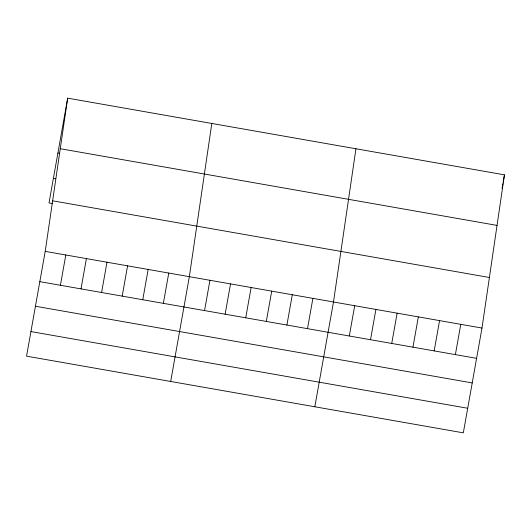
<?xml version="1.0" encoding="UTF-8"?>
<svg xmlns="http://www.w3.org/2000/svg" width="531" height="531" viewBox="0 0 531 531"><rect width="100%" height="100%" fill="white"/><g stroke="black" fill="none" stroke-linecap="round" stroke-linejoin="round"><path stroke-width="0.8" d="M45.215 251.369L67.676 98.155L504.45 174.845L481.989 328.058L463.324 432.845L26.55 356.155L45.215 251.369L481.989 328.058M211.809 123.464L189.348 276.678L170.683 381.464M355.949 148.766L333.488 301.98L314.823 406.773M67.676 98.155L49.011 202.942L52.177 203.499M60.408 285.273L65.804 254.986M81.004 288.891L86.394 258.604M101.594 292.508L106.99 262.214M122.183 296.119L127.579 265.832M142.773 299.736L148.169 269.449M163.362 303.347L168.758 273.06M204.548 310.582L209.944 280.295M225.137 314.193L230.534 283.906M245.727 317.81L251.123 287.523M266.316 321.428L271.713 291.141M286.913 325.038L292.302 294.751M307.502 328.656L312.898 298.369M349.305 335.997L354.701 305.71M370.519 339.721L375.915 309.434M391.732 343.444L397.128 313.157M412.952 347.168L418.342 316.881M434.166 350.898L439.562 320.605M455.379 354.622L460.775 324.328M502.034 188.392L502.319 186.799M502.605 185.206L502.89 183.607M503.169 182.014L504.45 174.845M60.262 148.72L497.036 225.403M57.899 153.028L59.485 153.306M53.392 178.363L55.768 178.774M52.629 200.811L489.403 277.494M39.818 281.662L476.592 358.345M35.444 306.241L472.212 382.931M30.931 331.576L467.705 408.259"/></g></svg>
